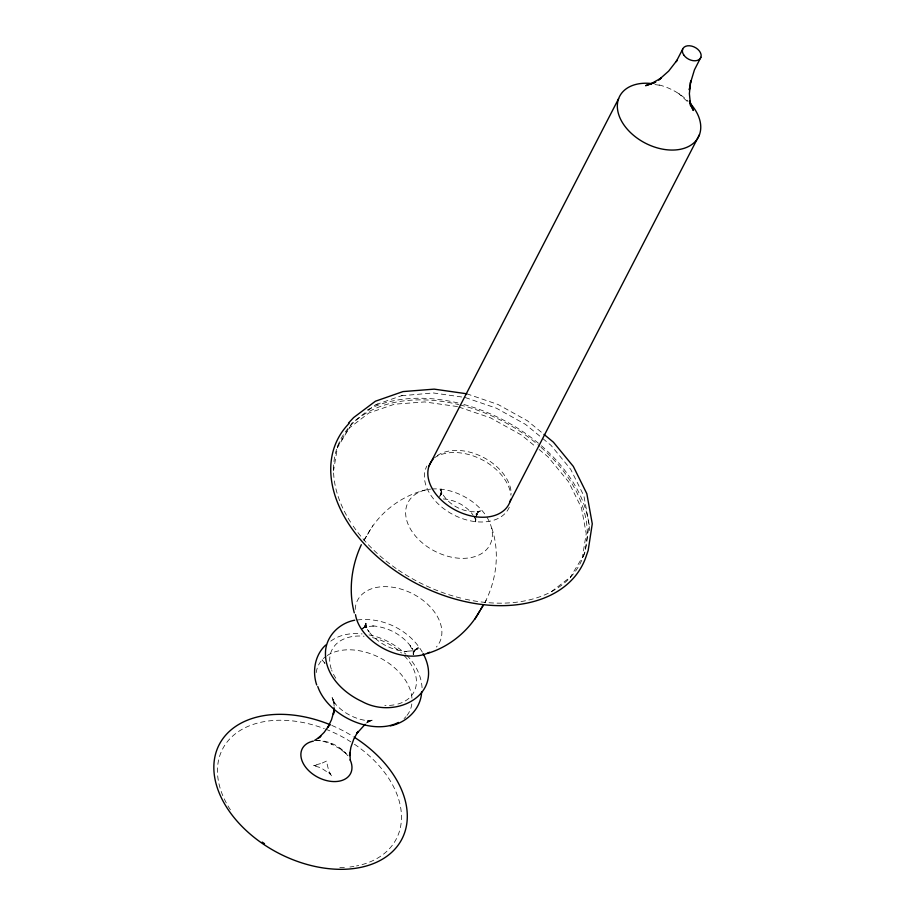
<?xml version="1.0" encoding="UTF-8"?>
<svg xmlns="http://www.w3.org/2000/svg" width="915" height="915" viewBox="0 0 915 915"><rect width="100%" height="100%" fill="white"/><g stroke="black" fill="none" stroke-linecap="round" stroke-linejoin="round"><path stroke-width="0.69" stroke-dasharray="4.58 3.43" d="M475.754 518.405L475.686 521.893L474.828 517.169M439.497 497.028L441.59 490.932L440.973 494.786L441.087 488.987L441.945 493.7L440.229 489.399C446.428 504.531 463.905 513.795 479.929 511.451L475.731 512.48L480.432 510.844L475.926 514.207L479.105 511.76L475.388 516.964M476.006 517.501L477.264 513.841M484.893 602.516C497.062 579.069 500.299 550.121 490.737 525.176M583.381 556.263L584.868 552.408L589.168 524.695L583.896 495.896L570.686 469.292L551.047 445.388L541.794 437.747M337.441 446.772L351.966 423.039L374.464 405.437L377.575 404.041M363.976 540.285L366.618 535.858M367.556 534.394C379.725 512.023 401.971 495.221 426.836 489.685M364.09 540.125L372.794 525.656M440.126 495.987L441.385 493.917M484.824 602.596L486.22 600.297M363.953 627.37L366.778 623.229L364.239 627.415L365.989 622.68L365.165 627.747L365.6 623.161L366.663 629.017L365.886 625.334L369.1 631.842L367.464 629.703C376.385 642.456 391.288 650.496 406.775 651.537L404.384 651.434L411.864 650.874L418.258 648.655L414.449 650.29L418.898 646.882L415.25 650.05L412.425 654.179L414.953 649.993L413.203 654.728L414.026 649.661L413.591 654.248L412.528 648.392L413.306 652.075L410.092 645.567L411.739 647.706C402.806 634.953 387.903 626.912 372.428 625.871L374.818 625.974L367.327 626.535L360.933 628.754L364.742 627.118L361.414 629.669M330.772 641.152C339.488 634.518 351.429 632.7 362.134 633.946M366.377 723.022L368.276 721.569M551.276 591.753L570.64 576.862L570.285 577.331L582.535 557.086L582.352 557.647L586.24 533.662L581.517 508.054L568.627 481.885L548.051 456.848L537.402 448.121M367.544 722.564L371.776 720.174L367.19 721.763L372.794 720.185L366.183 720.677L370.255 720.963C355.214 719.956 340.746 712.144 332.076 699.758L334.97 703.349L332.122 697.596L334.238 703.463L333.403 698.866L334.181 706.391M401.433 395.749L433.253 392.947L461.926 397.019M375.985 404.59L402.772 395.291M357.319 620.004C383.111 616.641 410.824 630.767 423.142 653.607M316.075 740.235L319.484 740.658A27.176 18.289 27.3 0 1 347.677 755.676M654.957 84.58L660.344 85.347L658.514 84.786A44.355 29.852 27.3 0 1 688.171 101.256M457.569 406.592L424.686 401.925L394.537 404.19L368.951 412.962L349.164 428.117L349.519 427.66L337.269 447.904L337.452 447.344L333.54 470.802M443.295 498.95C454.789 499.762 466.055 505.435 472.883 514.802M369.031 634.918C382.928 637.435 395.623 644.766 405.94 654.282M314.943 740.086L323.372 741.287L331.825 744.181L331.207 743.929L340.895 749.305L339.74 748.573L346.556 754.166L344.257 751.684M466.696 393.77L498.103 404.51L527.475 420.82L542.892 433.47M465.209 397.522L496.33 408.17L525.427 424.331L540.708 436.855M458.895 407.049L490.566 417.881L521.436 435.025L536.339 447.252M679.445 94.096L678.656 93.49L688.823 102.835M406.798 655.334C415.467 664.073 421.335 675.487 422.09 687.897M473.753 515.866L476.532 521.47L475.251 518.245M404.316 655.758A46.105 31.03 27.3 0 1 395.234 704.676M394.01 704.893A46.105 31.03 27.3 0 1 384.826 705.454M335.794 678.209A46.105 31.03 27.3 0 1 331.733 670.306M331.322 669.174A46.105 31.03 27.3 0 1 364.044 636.211M372.497 637.618A46.105 31.03 27.3 0 1 401.479 652.99M355.192 609.47A46.105 31.03 27.3 0 1 410.126 592.531A46.105 31.03 27.3 0 1 436.363 647.042M486.974 517.25A46.105 31.03 27.3 0 1 469.121 557.898A46.105 31.03 27.3 0 1 410.149 528.481A46.105 31.03 27.3 0 1 430.588 489.113M431.891 488.999A46.105 31.03 27.3 0 1 486.277 516.14M509.289 507.23A46.105 31.03 27.3 0 1 454.366 515.259A46.105 31.03 27.3 0 1 426.825 466.078M434.19 457.935A46.105 31.03 27.3 0 1 480.535 458.964A46.105 31.03 27.3 0 1 510.959 495.267M541.062 447.344A134.871 90.768 27.3 0 1 580.11 563.663A134.871 90.768 27.3 0 1 462.052 598.421M460.737 598.09A134.871 90.768 27.3 0 1 398.402 570.079M396.115 568.512A134.871 90.768 27.3 0 1 352.103 524.489M350.571 522.145A134.871 90.768 27.3 0 1 458.758 404.613M460.073 404.933A134.871 90.768 27.3 0 1 540.022 446.44M354.437 744.227A97.814 65.834 27.3 0 1 356.507 865.945M353.911 866.425A97.814 65.834 27.3 0 1 349.907 866.997M344.383 867.5A97.814 65.834 27.3 0 1 337.303 867.672M230.386 809.798A97.814 65.834 27.3 0 1 233.417 735.397A97.814 65.834 27.3 0 1 324.287 728.626M325.614 729.129A97.814 65.834 27.3 0 1 350.914 741.916M405.928 716.685A51.068 34.37 27.3 0 1 404.064 718.538M316.213 672.617A51.068 34.37 27.3 0 1 326.072 656.307M327.215 655.529A51.068 34.37 27.3 0 1 379.405 657.542A51.068 34.37 27.3 0 1 412.002 698.705M411.819 703.932A51.068 34.37 27.3 0 1 406.763 715.702M367.464 409.897A137.605 92.609 27.3 0 1 458.495 403.092M463.882 404.487A137.605 92.609 27.3 0 1 540.342 444.862M541.406 445.777A137.605 92.609 27.3 0 1 589.523 530.574M437.233 455.613A44.355 29.852 27.3 0 1 483.303 457.34A44.355 29.852 27.3 0 1 511.256 493.928M331.813 725.423A102.823 69.197 27.3 0 1 353.144 736.506M326.415 761.108L321.348 763.465L322.08 763.202L313.296 765.558L316.132 765.352L312.884 765.512L320.822 767.719L330.487 774.273L328.84 772.615L331.493 775.851L328.771 770.842L326.415 761.108M324.916 663.329L322.103 659.864L324.916 663.329"/><path stroke-width="1.37" d="M689.738 87.325L689.315 89.945L690.756 80.92L689.372 93.65L690.619 105.82L689.761 101.062L693.284 110.463L690.562 104.973M334.055 707.707L333.415 714.272L333.884 711.378L331.539 719.659L327.787 727.505L329.08 725.366L324.15 732.366L318.214 738.256L320.868 736.232L314.703 740.372M421.655 691.626C421.106 708.782 406.66 722.678 390.328 725.881M690.402 83.151L694.439 69.849L700.867 57.313M361.322 544.7C351.486 565.79 348.283 590.278 354.288 612.924M682.659 49.216L676.174 61.705L677.089 60.207L668.682 71.084L658.663 79.982L661.225 78.015L650.988 83.803L645.624 85.667L655.723 82.156L651.194 83.734M429.101 465.827L618.62 98.648M509.975 501.832L699.483 134.642M427.305 653.482C449.459 646.859 468.915 630.893 479.975 610.614M480.913 609.138L483.566 604.724M474.736 619.352L483.44 604.884M348.478 423.085L353.625 417.583L375.425 401.216L402.989 391.586L434.19 389.138L466.696 393.77M365.142 724.291L356.69 733.624L358.017 731.44L353.773 739.08L350.903 747.223L349.484 755.63L350.01 752.416L350.228 760.102M325.751 645.006C314.897 654.923 312.072 671.313 316.693 684.969M354.734 620.198C339.076 623.115 325.534 636.657 325.454 653.081C325.077 675.179 343.194 692.769 361.997 701.496C395.852 720.174 445.01 694.451 423.142 653.607M543.99 434.373L553.449 442.231L573.328 466.421L586.835 493.7L592.268 523.815L588.173 550.498L585.634 557.818A137.605 92.609 27.3 0 1 410.469 580.339A137.605 92.609 27.3 0 1 349.118 423.405M429.593 652.235A46.105 31.03 27.3 0 1 384.746 649.192A46.105 31.03 27.3 0 1 355.5 614.663M690.047 103.223A44.355 29.852 27.3 0 1 680.783 149.202A44.355 29.852 27.3 0 1 620.038 118.058A44.355 29.852 27.3 0 1 651.72 83.562M510.707 499.316A44.355 29.852 27.3 0 1 455.773 510.318A44.355 29.852 27.3 0 1 433.138 459.158M354.334 737.261A102.823 69.197 27.3 0 1 370.243 864.767A102.823 69.197 27.3 0 1 216.352 784.761A102.823 69.197 27.3 0 1 330.509 724.874M350.159 759.896A27.176 18.289 27.3 0 1 337.12 781.456A27.176 18.289 27.3 0 1 303.803 764.46A27.176 18.289 27.3 0 1 313.353 741.116M398.414 722.438A51.068 34.37 27.3 0 1 317.779 686.536M264.504 843.676A97.814 65.834 27.3 0 1 262.205 842.086M683.699 54.889A9.985 6.714 27.3 0 0 699.964 58.823A9.985 6.714 27.3 0 0 691.649 46.093A9.985 6.714 27.3 0 0 683.699 54.889"/></g></svg>
